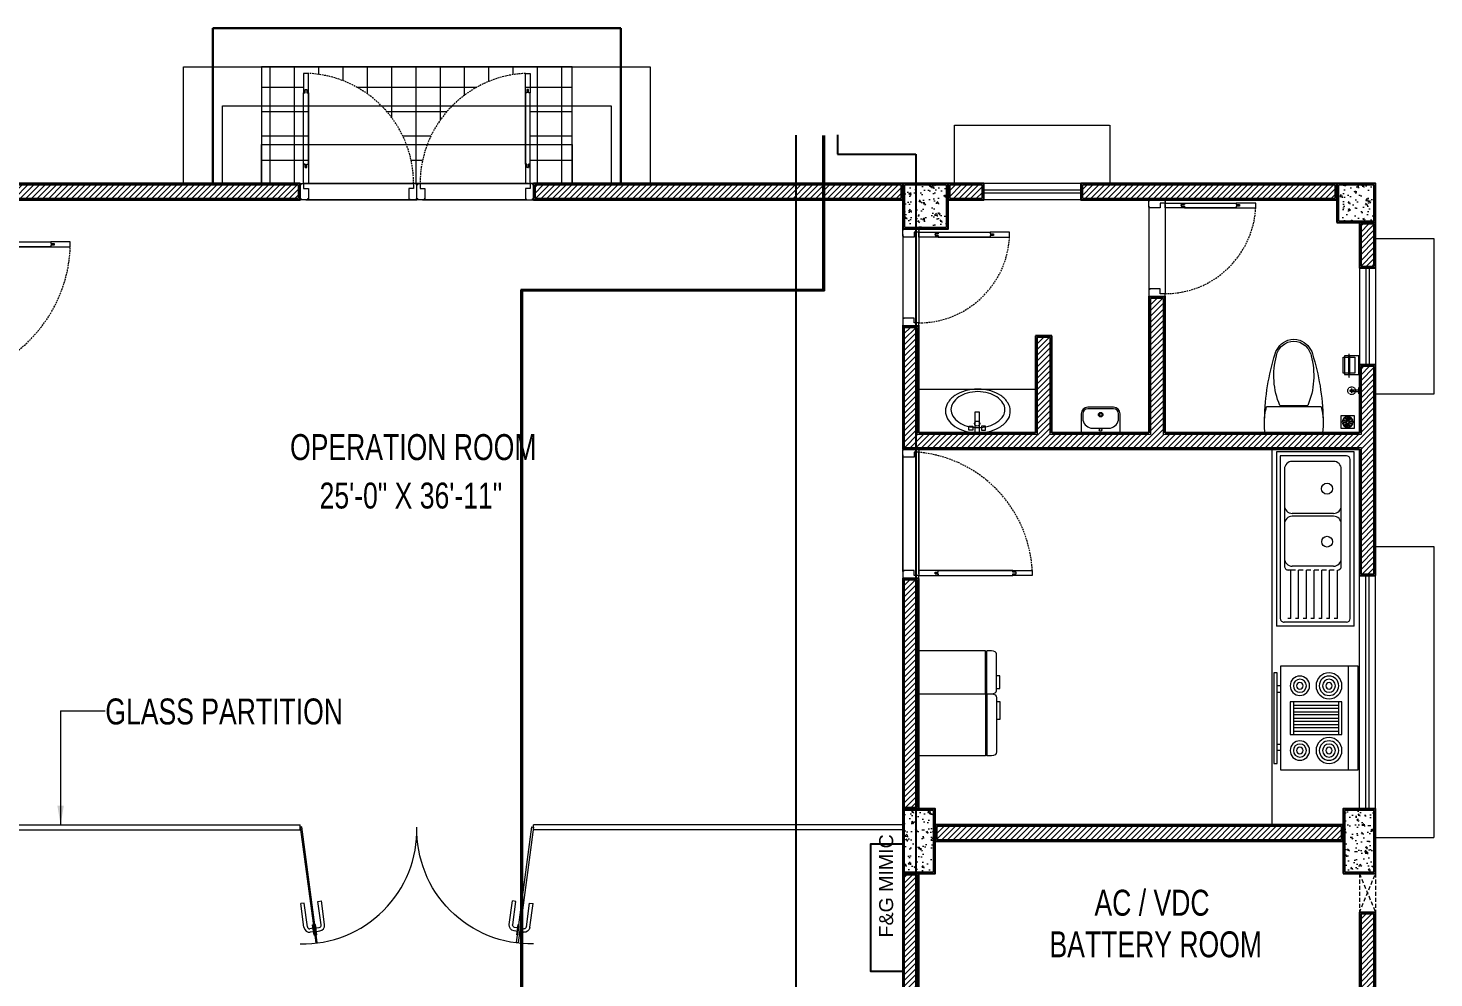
# Model space of a CAD drawing. Header units: inches. Extents: x 62 to 3150, y -3 to 634.
# Drawn here: x 1565.5 to 1999.6, y 281.8 to 575 of the extents above; entities that cross this region are included whole.
import ezdxf
from ezdxf.enums import TextEntityAlignment as Align

# ---------------------------------------------------------------- set-up
doc = ezdxf.new("R2010")
doc.units = ezdxf.units.IN
doc.header["$MEASUREMENT"] = 0
for name, pattern in [('CENTER', [2, 1.25, -0.25, 0.25, -0.25]), ('DASH', [0.35, 0.25, -0.1]), ('DASHED', [0.75, 0.5, -0.25]), ('XREF-GROUND-A1$0$HIDDEN2', [0.1875, 0.125, -0.0625])]:
    doc.linetypes.add(name, pattern=pattern)
doc.layers.get('Defpoints').update_dxf_attribs({"lineweight": 0})
for name, color, linetype in [('Cables', 7, 'Continuous'), ('COLLUM', 1, 'Continuous'), ('Plant Layout', 7, 'Continuous'), ('wall 05', 252, 'Continuous')]:
    doc.layers.add(name, color=color, linetype=linetype)
for name, color, linetype, lineweight in [('DOOR', 115, 'Continuous', 15), ('DOOR_GLASS', 144, 'Continuous', 15), ('Glass', 5, 'Continuous', 9), ('HACTH', 8, 'Continuous', 9), ('I-WC----EXST', 7, 'Continuous', 15), ('I-WC----N', 7, 'Continuous', 15), ('MARKER', 171, 'Continuous', 15), ('Plaster Line', 252, 'Continuous', 15), ('railing', 232, 'Continuous', 15), ('Stair', 86, 'Continuous', 18), ('Sunshed', 5, 'Continuous', 15), ('Text', 252, 'Continuous', 15), ('WINDOW', 140, 'Continuous', 9)]:
    doc.layers.add(name, color=color, linetype=linetype, lineweight=lineweight)
doc.styles.get("Standard").update_dxf_attribs({"font": 'arial.ttf'})
doc.styles.add('Swiss721', font='swisscl.ttf')
doc.styles.add('XREF-GROUND-A1$0$ATTR', font='romans.shx', dxfattribs={"width": 0.8, "height": 1.2})
pattern_1 = [(90, (-126399.698, -171178.286), (-7.5, 1e-15), []), (180, (-126399.698, -171178.286), (-1e-15, -7.5), [])]
pattern_2 = [(50, (-409117.6335, -241893.414), (5.37945137, -0.470641012), [0.5625, -6.1875]), (355, (-409117.6335, -241893.414), (-1.040635, 5.641441), [0.45, -4.95]), (100.4514, (-409117.185, -241893.4533), (4.338820363, 5.170796565), [0.478051425, -5.25856584]), (46.1842, (-409117.6335, -241891.914), (8.004307865, -1.24139261), [0.84375, -9.28125]), (96.6356, (-409116.9665, -241892.0176), (7.00997029, 7.30588403), [0.71707716, -7.8878475]), (351.1842, (-409117.6335, -241891.914), (7.00996459, 7.3058895), [0.675, -7.425]), (21, (-409116.8835, -241892.289), (4.47680289, -3.01964168), [0.5625, -6.1875]), (326, (-409116.8835, -241892.289), (1.82486499, 5.43862534), [0.45, -4.95]), (71.4514, (-409116.5104, -241892.541), (6.301669714, 2.418978725), [0.478051425, -5.25856584]), (37.5, (-409117.6335, -241893.4141), (0.091198915, 2.496703904), [0, -4.89, 0, -5.025, 0, -4.96875]), (7.5, (-409117.6335, -241893.414), (1.973021531, 2.958087839), [0, -2.865, 0, -4.7775, 0, -1.89375]), (327.5, (-409119.306, -241893.4141), (4.003668271, -0.169161538), [0, -1.875, 0, -5.85, 0, -7.7625]), (317.5, (-409120.056, -241893.414), (4.37389627, 0.750787367), [0, -2.4375, 0, -3.885, 0, -5.5125])]
pattern_3 = [(45, (-409117.6335, -241893.4141), (-0.8838834765, 0.8838834765), [])]

# ---------------------------------------------------------------- blocks, each defined once
blk = doc.blocks.new('XREF-GROUND-A1$0$Oven-P-01')
for p, q in [((0, 525), (800, 525)), ((275, 450), (525, 450)), ((300, 100), (300, 450)), ((325, 450), (325, 100)), ((350, 100), (350, 450)), ((375, 450), (375, 100)), ((400, 100), (400, 450)), ((425, 450), (425, 100)), ((450, 100), (450, 450)), ((475, 450), (475, 100)), ((500, 100), (500, 450)), ((150, 0), (150, -25)), ((200, -25), (200, 0)), ((525, 100), (275, 100)), ((600, -25), (600, 0)), ((650, 0), (650, -25))]:
    blk.add_line(p, q)
for points in [[(0, 0), (0, 600), (800, 600), (800, 0)], [(275, 75), (275, 475), (525, 475), (525, 75)], [(50, -50), (50, -25), (750, -25), (750, -50)]]:
    blk.add_lwpolyline(points, close=True)
for centre, radius in [((150, 375), 100), ((150, 375), 75), ((650, 375), 100), ((650, 375), 75), ((150, 375), 50), ((150, 375), 25), ((650, 375), 50), ((650, 375), 25), ((150, 150), 75), ((650, 150), 75), ((150, 150), 50), ((150, 150), 25), ((650, 150), 50), ((650, 150), 25)]:
    blk.add_circle(centre, radius)
at = {"style": 'XREF-GROUND-A1$0$ATTR', "width": 0.8, "flags": 9}
blk.add_attdef('ESTCODE', (0, 600), '', height=0.2, dxfattribs=at)
blk = doc.blocks.new('XREF-GROUND-A1$0$Sink-Basin-P-03')
for p, q in [((95, 600), (95, 0)), ((1440, 600), (95, 600)), ((1380, 570), (155, 570)), ((1440, 600), (1440, 0)), ((125, 540), (125, 30)), ((168, 441), (168, 122)), ((977, 501), (228, 501)), ((570, 441), (570, 122)), ((592, 441), (592, 122)), ((977, 441), (977, 122)), ((1380, 471), (1007, 471)), ((1007, 447), (1007, 411)), ((1380, 471), (1380, 447)), ((1410, 540), (1410, 60)), ((1380, 411), (1007, 411)), ((1007, 387), (1007, 351)), ((1380, 351), (1007, 351)), ((1007, 327), (1007, 291)), ((1380, 411), (1380, 387)), ((1380, 351), (1380, 327)), ((1380, 291), (1007, 291)), ((1007, 267), (1007, 231)), ((1380, 231), (1007, 231)), ((1380, 291), (1380, 267)), ((1380, 231), (1380, 207)), ((1007, 207), (1007, 171)), ((1380, 171), (1007, 171)), ((1007, 147), (1007, 111)), ((1380, 111), (1007, 111)), ((1007, 110), (1007, 92)), ((1380, 171), (1380, 147)), ((1380, 111), (1380, 87)), ((95, 0), (1440, 0)), ((125, 30), (1380, 30)), ((228, 62), (977, 62))]:
    blk.add_line(p, q)
for centre, radius in [((379, 391), 42.6), ((788, 391), 41.5)]:
    blk.add_circle(centre, radius)
for centre, radius, start, end in [((155, 540), 30, 90, 180), ((1380, 540), 30, 0, 90), ((228, 441), 60, 90, 180), ((510, 441), 60, 0, 90), ((652, 441), 60, 90, 180), ((917, 441), 60, 0, 90), ((977, 471), 30, 0, 90), ((228, 122), 60, 180, 270), ((510, 122), 60, 270, 0), ((652, 122), 60, 180, 270), ((917, 122), 60, 270, 0), ((977, 92), 30, 270, 0), ((1380, 60), 30, 270, 0)]:
    blk.add_arc(centre, radius, start, end)
blk = doc.blocks.new('XREF-GROUND-A1$0$Refrigrator-P-02')
for p, q in [((600, 0), (0, 0)), ((0, 0), (0, -515)), ((600, -515), (600, 0)), ((0, -515), (600, -515)), ((0, -525), (600, -525)), ((0, -525), (0, -560)), ((10, -515), (10, -525)), ((590, -515), (590, -525)), ((600, -560), (600, -525)), ((40, -600), (560, -600)), ((75, -600), (75, -625)), ((75, -625), (200, -625)), ((200, -625), (250, -625)), ((250, -625), (250, -600))]:
    blk.add_line(p, q)
for centre, start, end in [((40, -560), 180, 270), ((560, -560), 270, 0)]:
    blk.add_arc(centre, 40, start, end)
blk = doc.blocks.new('A$C6B9F22C7')
at = {"layer": 'DOOR_GLASS', "lineweight": 9}
for p, q in [((30.04, 10.46), (22.73, 9.48)), ((22.88, 8.43), (22.73, 9.48)), ((30.18, 9.4), (22.88, 8.43)), ((31.08, 7.81), (30.95, 8.82)), ((32.14, 7.95), (32.01, 8.96)), ((30.75, 5.15), (23.44, 4.18)), ((33.22, 8.09), (30, 7.66)), ((30, 7.66), (30.02, 7.47)), ((30.02, 7.47), (33.25, 7.9)), ((30.09, 6.98), (33.32, 7.41)), ((30.12, 6.78), (30.09, 6.98)), ((33.34, 7.21), (30.12, 6.78)), ((31.2, 6.93), (31.33, 5.92)), ((32.26, 7.07), (32.39, 6.06)), ((33.25, 7.9), (33.22, 8.09)), ((33.32, 7.41), (33.34, 7.21)), ((23.44, 4.18), (23.58, 3.12)), ((30.89, 4.1), (23.58, 3.12))]:
    blk.add_line(p, q, dxfattribs=at)
at = {"layer": 'DOOR_GLASS'}
blk.add_lwpolyline([(0, 2.96), (35.68, 7.72), (35.62, 8.22), (-0.07, 3.45)], close=True, dxfattribs=at)
blk.add_arc((0.83, 3.79), 35.18, 358.6415, 91.3529, dxfattribs=at)
at = {"layer": 'DOOR_GLASS', "lineweight": 9}
for centre, major_axis, start_param, end_param in [((30.27, 8.73), (-1.39, 1.06), 3.926991, 5.497787), ((30.27, 8.73), (-0.412, -0.54), 2.356194, 3.926991), ((30.66, 5.83), (-0.54, 0.412), 2.356194, 3.926991), ((30.66, 5.83), (-1.06, -1.39), 0.785398, 2.356194)]:
    blk.add_ellipse(centre, major_axis=major_axis, ratio=1, start_param=start_param, end_param=end_param, dxfattribs=at)
blk = doc.blocks.new('$plan$00000388')
for p, q in [((0, -221), (0, 221)), ((-202, -210), (-202, 210)), ((-212, 108), (-212, -108))]:
    blk.add_line(p, q)
blk.add_lwpolyline([(-202, -210), (-152, -221), (-102, -226), (-50, -226), (0, -221)])
for centre, radius, start, end in [((-71, -1597), 1823, 91.2224, 107.2477), ((-76, -236), 463, 97.7399, 105.822), ((-76, -236), 463, 80.5377, 97.7399), ((-562, -12), 164, 107.2477, 159.5476), ((-556, -23), 163, 104.7786, 136.8543), ((-443, -448), 602, 67.3737, 104.7786), ((-595, 0), 129, 159.5476, 200.4524), ((-580, 0), 129, 136.8543, 223.1457), ((-562, 12), 164, 200.4524, 252.7523), ((-556, 23), 163, 223.1457, 255.2214), ((-443, 448), 602, 255.2214, 292.6263), ((-71, 1597), 1823, 252.7523, 268.7776)]:
    blk.add_arc(centre, radius, start, end)
blk = doc.blocks.new('h')
at = {"layer": 'I-WC----N', "color": 252, "linetype": 'CENTER', "ltscale": 0.2}
for p, q in [((544281, -25820), (544314, -25820)), ((544297, -25837), (544297, -25801))]:
    blk.add_line(p, q, dxfattribs=at)
at = {"layer": 'I-WC----N'}
blk.add_lwpolyline([(544273, -25760), (544321, -25760), (544321, -25765), (544273, -25765)], close=True, dxfattribs=at)
blk.add_lwpolyline([(544289, -25814), (544289, -25765), (544305, -25765), (544305, -25814)], dxfattribs=at)
at = {"layer": 'I-WC----N', "linetype": 'DASH', "ltscale": 5}
blk.add_circle((544297, -25820), 30, dxfattribs=at)
at = {"layer": 'I-WC----N'}
for radius in [10, 5]:
    blk.add_circle((544297, -25820), radius, dxfattribs=at)
blk = doc.blocks.new('typical king$0$5767 PAPER HOLDER')
at = {"color": 0, "linetype": 'CENTER', "lineweight": -2, "ltscale": 0.5}
blk.add_line((80, 98), (80, -92), dxfattribs=at)
at = {"color": 0, "linetype": 'DASHED', "lineweight": -2, "ltscale": 10, "flags": 128}
for points in [[(5, 52), (0, 52), (0, -52), (5, -52)], [(97, 72), (5, 72), (5, -72), (100, -72)]]:
    blk.add_lwpolyline(points, dxfattribs=at)
at = {"color": 0, "linetype": 'DASHED', "lineweight": -2, "ltscale": 10}
blk.add_lwpolyline([(100, -62), (35, -62), (35, 62), (97, 62)], dxfattribs=at)
blk.add_lwpolyline([(75, -72), (85, -72), (85, 72), (75, 72)], close=True, dxfattribs=at)
at = {"color": 0, "linetype": 'ByBlock', "lineweight": -2, "flags": 128}
blk.add_lwpolyline([(100, -72), (115, -72), (115, 72), (100, 72)], dxfattribs=at)
at = {"color": 0, "linetype": 'ByBlock', "lineweight": -2}
blk.add_lwpolyline([(100, 62), (125, 62), (125, -62), (100, -62)], dxfattribs=at)
blk = doc.blocks.new('floor drain 01')
at = {"color": 0}
blk.add_lwpolyline([(-10, -10), (90, -10), (90, 90), (-10, 90)], close=True, dxfattribs=at)
for points in [[(2, 47, 0.191053), (7, 42, 0.194336), (16, 42, -0.272606), (25, 41, 1.040732), (27, 44, 0.091346), (26, 45, 0.160783), (17, 46, -0.323658), (9, 51, 0.91079)], [(6, 23, 0.191053), (12, 23, 0.194336), (19, 28, -0.272606), (27, 32, 1.040732), (27, 36, 0.091346), (26, 36, 0.160783), (18, 32, -0.323658), (9, 31, 0.91079)], [(14, 68, 0.191053), (15, 61, 0.194336), (22, 56, -0.272606), (29, 50, 1.040732), (32, 51, 0.091346), (32, 53, 0.160783), (25, 59, -0.323658), (22, 67, 0.91079)], [(22, 6, 0.191053), (28, 10, 0.194336), (31, 18, -0.272606), (34, 26, 1.040732), (32, 29, 0.091346), (31, 28, 0.160783), (27, 20, -0.323658), (20, 14, 0.91079)], [(35, 78, 0.191053), (32, 72, 0.194336), (35, 63, -0.272606), (37, 55, 1.040732), (40, 53, 0.091346), (41, 55, 0.160783), (39, 64, -0.323658), (41, 72, 0.91079)], [(45, 2, 0.191053), (48, 8, 0.194336), (45, 17, -0.272606), (43, 25, 1.040732), (40, 27, 0.091346), (39, 25, 0.160783), (41, 16, -0.323658), (39, 8, 0.91079)], [(58, 74, 0.191053), (52, 70, 0.194336), (49, 62, -0.272606), (46, 54, 1.040732), (48, 51, 0.091346), (49, 52, 0.160783), (53, 60, -0.323658), (60, 66, 0.91079)], [(66, 12, 0.191053), (65, 19, 0.194336), (58, 24, -0.272606), (51, 30, 1.040732), (48, 29, 0.091346), (48, 27, 0.160783), (55, 21, -0.323658), (58, 13, 0.91079)], [(74, 57, 0.191053), (68, 57, 0.194336), (61, 52, -0.272606), (53, 48, 1.040732), (53, 44, 0.091346), (54, 44, 0.160783), (62, 48, -0.323658), (71, 49, 0.91079)], [(78, 33, 0.191053), (73, 38, 0.194336), (64, 38, -0.272606), (55, 39, 1.040732), (53, 36, 0.091346), (54, 35, 0.160783), (63, 34, -0.323658), (71, 29, 0.91079)]]:
    blk.add_lwpolyline(points, format="xyb", close=True, dxfattribs=at)
for centre, radius in [((40, 40), 41.7), ((32, 45), 1.83), ((33, 34), 1.83), ((42, 49), 1.83), ((43, 31), 1.83), ((50, 41), 1.83)]:
    blk.add_circle(centre, radius, dxfattribs=at)
blk = doc.blocks.new('HANDWASH-02-PLAN')
at = {"layer": 'I-WC----N', "color": 2}
for points in [[(5, 0, 0.068513), (104, 14, 0.080648), (182, 50, 0.107051), (242, 112, 0.160603), (255, 169, 0.138041), (238, 230, 0.107051), (182, 289, 0.080648), (104, 325, 0.068513), (5, 339, 0.068513), (-94, 325, 0.080648), (-172, 289, 0.107051), (-228, 230, 0.138041), (-245, 169, 0.138041), (-228, 108, 0.107051), (-172, 50, 0.080648), (-94, 14, 0.068513)], [(5, 42, 0.067522), (88, 53, 0.079863), (152, 82, 0.107115), (202, 134, 0.162551), (213, 180, 0.139778), (199, 230, 0.107115), (152, 278, 0.079863), (88, 307, 0.067522), (5, 319, 0.067522), (-78, 307, 0.079863), (-142, 278, 0.107115), (-188, 230, 0.139778), (-203, 180, 0.139778), (-188, 130, 0.107115), (-142, 82, 0.079863), (-78, 53, 0.067522)]]:
    blk.add_lwpolyline(points, format="xyb", close=True, dxfattribs=at)
blk.add_circle((0, 72), 20, dxfattribs=at)
blk = doc.blocks.new('A$C01EB0BB3')
at = {"layer": 'I-WC----N', "color": 250, "ltscale": 0.5}
for points in [[(9.08, 6.42), (9.08, 0), (10.51, 0), (10.51, 6.42)], [(8.43, 2.06), (8.43, 0.85), (7.23, 0.85), (7.23, 2.06)], [(11.15, 2.06), (11.15, 0.85), (12.36, 0.85), (12.36, 2.06)]]:
    blk.add_lwpolyline(points, close=True, dxfattribs=at)
at = {"layer": 'I-WC----N', "color": 2, "xscale": 0.03999999999359716, "yscale": 0.03999999999359716, "zscale": 0.03999999999359716}
blk.add_blockref('HANDWASH-02-PLAN', (9.79, 0), dxfattribs=at)
blk = doc.blocks.new('A$C5AAA0143')
at = {"layer": 'Defpoints'}
for points in [[(-39.75, 5), (-40, 5), (-40, 4.75), (-39.75, 4.75)], [(0, 5), (-0.25, 5), (-0.25, 4.75), (0, 4.75)], [(-39.75, 0.25), (-40, 0.25), (-40, 0), (-39.75, 0)], [(0, 0.25), (-0.25, 0.25), (-0.25, 0), (0, 0)]]:
    blk.add_lwpolyline(points, close=True, dxfattribs=at)
at = {"layer": 'DOOR'}
for points in [[(-1.75, 10), (-2, 10), (-2, 11), (-2.5, 11), (-2.5, 5), (-1, 5), (-1, 11), (-1.5, 11), (-1.5, 10), (-1.75, 10), (-1.5, 10), (-1.5, 11), (-1, 11), (-1, 33.99), (-1.5, 33.99), (-1.5, 34.99), (-2, 34.99), (-2, 33.99), (-2.5, 33.99), (-2.5, 11), (-2.5, 39.99), (-1, 39.99), (-1, 33.99)], [(-39, 5), (-39, 3.5), (-37.5, 3.5), (-37.5, 0.25), (-37.75, 0.25), (-37.75, 0), (-39.75, 0), (-39.75, 0.25), (-40, 0.25), (-40, 4.75), (-39.75, 4.75), (-39.75, 5), (-39, 5)], [(-1, 5), (-1, 3.5), (-2.5, 3.5), (-2.5, 0.25), (-2.25, 0.25), (-2.25, 0), (-0.25, 0), (-0.25, 0.25), (0, 0.25), (0, 4.75), (-0.25, 4.75), (-0.25, 5), (-1, 5)]]:
    blk.add_lwpolyline(points, dxfattribs=at)
at = {"layer": 'DOOR', "linetype": 'DASHED', "lineweight": 0}
blk.add_arc((-0.49, 1.36), 38.68, 92.9729, 174.603, dxfattribs=at)
at = {"layer": 'HACTH', "lineweight": 0, "ltscale": 10}
for p, q in [((-1.5, 5), (-39, 5)), ((-2.25, 0), (-37.75, 0))]:
    blk.add_line(p, q, dxfattribs=at)
blk = doc.blocks.new('A$C4A7E7E9F')
at = {"layer": 'Defpoints'}
for points in [[(0, 5), (0.25, 5), (0.25, 4.75), (0, 4.75)], [(44.75, 5), (45, 5), (45, 4.75), (44.75, 4.75)], [(0, 0.25), (0.25, 0.25), (0.25, 0), (0, 0)], [(44.75, 0.25), (45, 0.25), (45, 0), (44.75, 0)]]:
    blk.add_lwpolyline(points, close=True, dxfattribs=at)
at = {"layer": 'DOOR'}
for points in [[(1.75, 10), (2, 10), (2, 11), (2.5, 11), (2.5, 5), (1, 5), (1, 11), (1.5, 11), (1.5, 10), (1.75, 10), (1.5, 10), (1.5, 11), (1, 11), (1, 42), (1.5, 42), (1.5, 43), (2, 43), (2, 42), (2.5, 42), (2.5, 11), (2.5, 48), (1, 48), (1, 42)], [(1, 5), (1, 3.5), (2.5, 3.5), (2.5, 0.25), (2.25, 0.25), (2.25, 0), (0.25, 0), (0.25, 0.25), (0, 0.25), (0, 4.75), (0.25, 4.75), (0.25, 5), (1, 5)], [(44, 5), (44, 3.5), (42.5, 3.5), (42.5, 0.25), (42.75, 0.25), (42.75, 0), (44.75, 0), (44.75, 0.25), (45, 0.25), (45, 4.75), (44.75, 4.75), (44.75, 5), (44, 5)]]:
    blk.add_lwpolyline(points, dxfattribs=at)
at = {"layer": 'DOOR', "linetype": 'DASHED', "lineweight": 0}
blk.add_arc((0.95, 4.98), 43.05, 0.0251, 87.941, dxfattribs=at)
at = {"layer": 'HACTH', "lineweight": 0, "ltscale": 10}
for p, q in [((1.5, 5), (44, 5)), ((2.25, 0), (42.75, 0))]:
    blk.add_line(p, q, dxfattribs=at)
blk = doc.blocks.new('A$C4F64215B')
at = {"layer": 'Defpoints'}
for points in [[(0, 5), (0.25, 5), (0.25, 4.75), (0, 4.75)], [(29.75, 5), (30, 5), (30, 4.75), (29.75, 4.75)], [(0, 0.25), (0.25, 0.25), (0.25, 0), (0, 0)], [(29.75, 0.25), (30, 0.25), (30, 0), (29.75, 0)]]:
    blk.add_lwpolyline(points, close=True, dxfattribs=at)
at = {"layer": 'DOOR'}
for points in [[(1.75, 10), (2, 10), (2, 11), (2.5, 11), (2.5, 5), (1, 5), (1, 11), (1.5, 11), (1.5, 10), (1.75, 10), (1.5, 10), (1.5, 11), (1, 11), (1, 27), (1.5, 27), (1.5, 28), (2, 28), (2, 27), (2.5, 27), (2.5, 11), (2.5, 33), (1, 33), (1, 27)], [(1, 5), (1, 3.5), (2.5, 3.5), (2.5, 0.25), (2.25, 0.25), (2.25, 0), (0.25, 0), (0.25, 0.25), (0, 0.25), (0, 4.75), (0.25, 4.75), (0.25, 5), (1, 5)], [(29, 5), (29, 3.5), (27.5, 3.5), (27.5, 0.25), (27.75, 0.25), (27.75, 0), (29.75, 0), (29.75, 0.25), (30, 0.25), (30, 4.75), (29.75, 4.75), (29.75, 5), (29, 5)]]:
    blk.add_lwpolyline(points, dxfattribs=at)
at = {"layer": 'DOOR', "linetype": 'DASHED', "lineweight": 0}
blk.add_arc((0.93, 4.97), 28.07, 0.0597, 86.7872, dxfattribs=at)
at = {"layer": 'HACTH', "lineweight": 0, "ltscale": 10}
for p, q in [((1.5, 5), (29, 5)), ((2.25, 0), (27.75, 0))]:
    blk.add_line(p, q, dxfattribs=at)
blk = doc.blocks.new('A$C20C675F6')
at = {"layer": 'Defpoints'}
for points in [[(0.25, 72), (0.25, 71.75), (0, 71.75), (0, 72)], [(5, 72), (5, 71.75), (4.75, 71.75), (4.75, 72)], [(0.25, 36), (0.25, 36.25), (0, 36.25), (0, 36)], [(0.25, 36), (0.25, 35.75), (0, 35.75), (0, 36)], [(5, 36), (5, 36.25), (4.75, 36.25), (4.75, 36)], [(5, 36), (5, 35.75), (4.75, 35.75), (4.75, 36)], [(0.25, 0), (0.25, 0.25), (0, 0.25), (0, 0)], [(5, 0), (5, 0.25), (4.75, 0.25), (4.75, 0)]]:
    blk.add_lwpolyline(points, close=True, dxfattribs=at)
at = {"layer": 'DOOR'}
for points in [[(5, 71), (3.5, 71), (3.5, 69.5), (0.25, 69.5), (0.25, 69.75), (0, 69.75), (0, 71.75), (0.25, 71.75), (0.25, 72), (4.75, 72), (4.75, 71.75), (5, 71.75), (5, 71)], [(10, 70.25), (10, 70), (11, 70), (11, 69.5), (5, 69.5), (5, 71), (11, 71), (11, 70.5), (10, 70.5), (10, 70.25), (10, 70.5), (11, 70.5), (11, 71), (33, 71), (33, 70.5), (34, 70.5), (34, 70), (33, 70), (33, 69.5), (11, 69.5), (39, 69.5), (39, 71), (33, 71)], [(5, 37), (3.5, 37), (3.5, 38.5), (0.25, 38.5), (0.25, 38.25), (0, 38.25), (0, 36.25), (0.25, 36.25), (0.25, 36), (4.75, 36), (4.75, 36.25), (5, 36.25), (5, 37)], [(5, 35), (3.5, 35), (3.5, 33.5), (0.25, 33.5), (0.25, 33.75), (0, 33.75), (0, 35.75), (0.25, 35.75), (0.25, 36), (4.75, 36), (4.75, 35.75), (5, 35.75), (5, 35)], [(5, 1), (3.5, 1), (3.5, 2.5), (0.25, 2.5), (0.25, 2.25), (0, 2.25), (0, 0.25), (0.25, 0.25), (0.25, 0), (4.75, 0), (4.75, 0.25), (5, 0.25), (5, 1)], [(10, 1.75), (10, 2), (11, 2), (11, 2.5), (5, 2.5), (5, 1), (11, 1), (11, 1.5), (10, 1.5), (10, 1.75), (10, 1.5), (11, 1.5), (11, 1), (33, 1), (33, 1.5), (34, 1.5), (34, 2), (33, 2), (33, 2.5), (11, 2.5), (39, 2.5), (39, 1), (33, 1)]]:
    blk.add_lwpolyline(points, dxfattribs=at)
at = {"layer": 'DOOR', "linetype": 'DASHED', "lineweight": 0}
for centre, start, end in [((4.98, 71.06), 270.0403, 357.3754), ((4.98, 0.94), 2.6246, 89.9597)]:
    blk.add_arc(centre, 34.06, start, end, dxfattribs=at)
at = {"layer": 'HACTH', "lineweight": 0, "ltscale": 10}
for p, q in [((0, 2.25), (0, 69.75)), ((5, 1.5), (5, 69.5))]:
    blk.add_line(p, q, dxfattribs=at)

msp = doc.modelspace()

# ---------------------------------------------------------------- hatches: boundary and pattern name
at = {"layer": 'HACTH', "ltscale": 10}
h = msp.add_hatch(dxfattribs=at)
h.set_pattern_fill('ANSI37', color=256, scale=60, angle=45, style=0)
h.set_pattern_definition(pattern_1)
h.paths.add_polyline_path([(1684.55, 526.97), (1685.55, 526.97), (1685.55, 526.72), (1685.8, 526.72), (1685.8, 526.97), (1686.55, 526.97, -0.400655), (1719.05, 560.97), (1720.55, 560.97), (1720.55, 554.97), (1720.55, 532.97), (1720.55, 526.97), (1721.3, 526.97), (1733.55, 526.97), (1733.55, 562.96), (1637.55, 562.96), (1637.55, 526.97), (1649.55, 526.97), (1650.55, 526.97), (1650.55, 532.97), (1650.55, 554.97), (1650.55, 560.97), (1652.05, 560.97, -0.400655)])
h.paths.add_polyline_path([(1638.33, 542.71), (1648.77, 542.71), (1648.77, 536.61), (1638.33, 536.61)], flags=24)
h.paths.add_polyline_path([(1680.28, 542.71), (1690.82, 542.71), (1690.82, 536.61), (1680.28, 536.61)], flags=25)
h.paths.add_polyline_path([(1722.33, 542.71), (1732.77, 542.71), (1732.77, 536.61), (1722.33, 536.61)], flags=24)
h = msp.add_hatch(dxfattribs=at)
h.set_pattern_fill('ANSI37', color=256, scale=60, angle=45, style=0)
h.set_pattern_definition(pattern_1)
h.paths.add_polyline_path([(1652.05, 554.97), (1651.55, 554.97), (1651.55, 555.97), (1651.05, 555.97), (1651.05, 554.97), (1650.55, 554.97), (1650.55, 532.97), (1651.05, 532.97), (1651.05, 531.97), (1651.55, 531.97), (1651.55, 532.97), (1652.05, 532.97)])
h.paths.add_polyline_path([(1719.05, 554.97), (1719.55, 554.97), (1719.55, 555.97), (1720.05, 555.97), (1720.05, 554.97), (1720.55, 554.97), (1720.55, 560.97), (1719.05, 560.97)])
h.paths.add_polyline_path([(1680.28, 542.71), (1690.82, 542.71), (1690.82, 536.61), (1680.28, 536.61)], flags=9)
h.paths.add_polyline_path([(1698.83, 539.69), (1698.83, 550.23), (1704.94, 550.23), (1704.94, 539.69)], flags=9)
at = {"layer": 'HACTH'}
h = msp.add_hatch(dxfattribs=at)
h.set_pattern_fill('ANSI31', color=256, scale=10, style=0)
h.set_pattern_definition(pattern_3)
h.paths.add_polyline_path([(1649.05, 522.47), (1649.05, 526.47), (1536.05, 526.47), (1536.05, 522.47)])
h = msp.add_hatch(dxfattribs=at)
h.set_pattern_fill('ANSI31', color=256, scale=10, style=0)
h.set_pattern_definition(pattern_3)
h.paths.add_polyline_path([(1860.05, 522.47), (1860.05, 526.47), (1850.07, 526.47), (1850.07, 522.47)])
h.paths.add_polyline_path([(1722.05, 526.47), (1722.05, 522.47), (1835.07, 522.47), (1835.07, 526.47)])
h = msp.add_hatch(dxfattribs=at)
h.set_pattern_fill('AR-CONC', color=256, scale=0.75, style=0)
h.set_pattern_definition(pattern_2)
h.paths.add_polyline_path([(1849.07, 513.47), (1849.07, 526.47), (1836.07, 526.47), (1836.07, 513.47)])
h = msp.add_hatch(dxfattribs=at)
h.set_pattern_fill('ANSI31', color=256, scale=10, style=0)
h.set_pattern_definition(pattern_3)
h.paths.add_polyline_path([(1977.05, 501.47), (1981.05, 501.47), (1981.05, 514.47), (1977.05, 514.47)])
h.paths.add_polyline_path([(1891.05, 526.47), (1891.05, 522.47), (1969.05, 522.47), (1969.05, 526.47)])
h = msp.add_hatch(dxfattribs=at)
h.set_pattern_fill('AR-CONC', color=256, scale=0.75, style=0)
h.set_pattern_definition(pattern_2)
h.paths.add_polyline_path([(1970.05, 515.47), (1981.05, 515.47), (1981.05, 526.47), (1970.05, 526.47)])
h = msp.add_hatch(dxfattribs=at)
h.set_pattern_fill('ANSI31', color=256, scale=10, style=0)
h.set_pattern_definition(pattern_3)
h.paths.add_polyline_path([(1846.05, 328.47), (1846.05, 324.47), (1971.05, 324.47), (1971.05, 328.47)])
h.paths.add_polyline_path([(1836.05, 334.47), (1840.05, 334.47), (1840.05, 404.51), (1836.05, 404.51)])
h.paths.add_polyline_path([(1977.05, 406.47), (1981.05, 406.47), (1981.05, 470.47), (1977.05, 470.47), (1977.05, 449.47), (1916.05, 449.47), (1916.05, 491.47), (1912.05, 491.47), (1912.05, 449.47), (1881.05, 449.47), (1881.05, 479.47), (1877.05, 479.47), (1877.05, 449.47), (1840.05, 449.47), (1840.05, 482.47), (1836.05, 482.47), (1836.05, 445.47), (1977.05, 445.47)])
h = msp.add_hatch(dxfattribs=at)
h.set_pattern_fill('AR-CONC', color=256, scale=0.75, style=0)
h.set_pattern_definition(pattern_2)
h.paths.add_polyline_path([(1836.05, 314.47), (1845.05, 314.47), (1845.05, 333.47), (1836.05, 333.47)])
h = msp.add_hatch(dxfattribs=at)
h.set_pattern_fill('AR-CONC', color=256, scale=0.75, style=0)
h.set_pattern_definition(pattern_2)
h.paths.add_polyline_path([(1972.05, 314.47), (1981.05, 314.47), (1981.05, 333.47), (1972.05, 333.47)])
h = msp.add_hatch(dxfattribs=at)
h.set_pattern_fill('ANSI31', color=256, scale=10, style=0)
h.set_pattern_definition(pattern_3)
h.paths.add_polyline_path([(1662.05, 78.47), (1662.05, 74.47), (1709.05, 74.47), (1709.05, 78.47)])
h.paths.add_polyline_path([(1835.05, 74.47), (1835.05, 78.47), (1794.05, 78.47), (1794.05, 74.47)])
h.paths.add_polyline_path([(1850.05, 78.47), (1850.05, 74.47), (1872.09, 74.47), (1872.09, 78.47)])
h.paths.add_polyline_path([(1969.05, 74.47), (1969.05, 78.47), (1945.09, 78.47), (1945.09, 74.47)])
h.paths.add_polyline_path([(1977.05, 86.47), (1981.05, 86.47), (1981.05, 114.47), (1977.05, 114.47)])
h.paths.add_polyline_path([(1981.05, 198.47), (1977.05, 198.47), (1977.05, 187.47), (1981.05, 187.47)])
h.paths.add_polyline_path([(1977.05, 211.47), (1981.05, 211.47), (1981.05, 301.47), (1977.05, 301.47)])
h.paths.add_polyline_path([(1836.05, 163.47), (1840.05, 163.47), (1840.05, 264.47), (1904.05, 264.47), (1904.05, 268.47), (1840.05, 268.47), (1840.05, 313.47), (1836.05, 313.47)])

# ---------------------------------------------------------------- linework, layer by layer
at = {"color": 5, "linetype": 'XREF-GROUND-A1$0$HIDDEN2', "lineweight": 13, "ltscale": 10}
for p, q in [((1976.55, 313.97), (1981.55, 301.97)), ((1976.55, 301.97), (1981.55, 313.97)), ((1976.55, 313.97), (1976.55, 301.97)), ((1981.55, 313.97), (1981.55, 301.97)), ((1981.55, 301.97), (1976.55, 301.97))]:
    msp.add_line(p, q, dxfattribs=at)
msp.add_lwpolyline([(1835.55, 283.74), (1825.71, 283.74), (1825.71, 323.11), (1835.55, 323.11)], close=True)
at = {"layer": 'Cables', "color": 4}
for p, q in [((1802.53, 541.96), (1802.53, 184.31)), ((1811.02, 494.21), (1811.02, 541.82)), ((1811.45, 493.81), (1811.45, 541.82)), ((1815.47, 542.01), (1815.47, 536.09)), ((1815.47, 536.09), (1839.56, 536.09)), ((1839.56, 536.09), (1839.56, 132.17)), ((1811.02, 494.21), (1717.6, 494.21)), ((1717.6, 494.21), (1717.6, 159.96)), ((1811.45, 493.81), (1718.03, 493.81)), ((1718.03, 493.81), (1718.03, 159.55))]:
    msp.add_line(p, q, dxfattribs=at)
at = {"layer": 'COLLUM', "color": 2}
msp.add_line((1976.55, 301.97), (1981.55, 301.97), dxfattribs=at)
at = {"layer": 'COLLUM'}
for points in [[(1835.57, 512.97), (1849.57, 512.97), (1849.57, 526.97), (1835.57, 526.97)], [(1969.55, 514.97), (1981.55, 514.97), (1981.55, 526.97), (1969.55, 526.97)], [(1835.55, 313.97), (1845.55, 313.97), (1845.55, 333.97), (1835.55, 333.97)], [(1971.55, 313.97), (1981.55, 313.97), (1981.55, 333.97), (1971.55, 333.97)]]:
    msp.add_lwpolyline(points, close=True, dxfattribs=at)
at = {"layer": 'DOOR_GLASS'}
for p, q in [((1535.55, 328.97), (1649.55, 328.97)), ((1535.55, 327.47), (1649.55, 327.47)), ((1649.55, 327.47), (1649.55, 328.97)), ((1835.57, 328.97), (1721.57, 328.97)), ((1721.57, 327.47), (1721.57, 328.97)), ((1835.57, 327.47), (1721.57, 327.47))]:
    msp.add_line(p, q, dxfattribs=at)
at = {"layer": 'Glass', "ltscale": 10}
for points in [[(1890.55, 524.97), (1860.55, 524.97)], [(1890.55, 523.97), (1860.55, 523.97)], [(1978.55, 500.97), (1978.55, 470.97)], [(1979.55, 500.97), (1979.55, 470.97)], [(1978.55, 333.97), (1978.55, 405.97)], [(1979.55, 333.97), (1979.55, 405.97)]]:
    msp.add_lwpolyline(points, dxfattribs=at)
at = {"layer": 'I-WC----EXST'}
for p, q in [((1890.66, 455.92), (1890.66, 449.92)), ((1891.16, 455.92), (1891.16, 453.92)), ((1900.66, 457.92), (1892.66, 457.92)), ((1900.66, 457.42), (1892.66, 457.42)), ((1902.16, 453.92), (1902.16, 455.92)), ((1902.66, 449.92), (1902.66, 455.92)), ((1894.16, 451.42), (1899.16, 451.42)), ((1890.66, 449.92), (1902.66, 449.92))]:
    msp.add_line(p, q, dxfattribs=at)
msp.add_lwpolyline([(1840.55, 463.54), (1876.55, 463.54), (1876.55, 449.99), (1840.55, 449.99)], close=True, dxfattribs=at)
msp.add_lwpolyline([(1949.64, 328.9), (1949.64, 445.12)], dxfattribs=at)
for centre, radius in [((1896.69, 455.64), 0.691), ((1896.71, 455.61), 0.657), ((1896.71, 455.61), 0.414), ((1896.66, 450.92), 0.414)]:
    msp.add_circle(centre, radius, dxfattribs=at)
for centre, radius, start, end in [((1892.66, 455.92), 2, 90, 180), ((1892.66, 455.92), 1.5, 90, 180), ((1900.66, 455.92), 2, 0, 90), ((1900.66, 455.92), 1.5, 0, 90), ((1894.38, 454.73), 3.32, 194.128, 266.2608), ((1899.01, 454.65), 3.24, 272.7134, 346.8978)]:
    msp.add_arc(centre, radius, start, end, dxfattribs=at)
at = {"layer": 'MARKER'}
for q in [(1589.36, 364.18), (1575.56, 328.97)]:
    msp.add_line((1575.56, 364.18), q, dxfattribs=at)
msp.add_solid([(1576.56, 334.97), (1574.56, 334.97), (1575.56, 328.97)], dxfattribs=at)
at = {"layer": 'Plant Layout', "lineweight": 13}
for p, q in [((1650.55, 526.97), (1684.55, 526.97)), ((1686.55, 526.97), (1720.55, 526.97)), ((1651.3, 521.97), (1683.8, 521.97)), ((1687.3, 521.97), (1719.8, 521.97)), ((1835.55, 511.22), (1835.55, 484.72)), ((1840.55, 511.97), (1840.55, 483.97)), ((1835.55, 443.26), (1835.55, 406.76)), ((1840.55, 444.01), (1840.55, 406.01))]:
    msp.add_line(p, q, dxfattribs=at)
at = {"layer": 'Plaster Line'}
for p, q in [((1916.05, 491.47), (1912.05, 491.47)), ((1912.05, 491.47), (1912.05, 449.47)), ((1916.05, 449.47), (1916.05, 491.47)), ((1840.05, 482.47), (1836.05, 482.47)), ((1836.05, 482.47), (1836.05, 445.47)), ((1840.05, 449.47), (1840.05, 482.47)), ((1881.05, 479.47), (1877.05, 479.47)), ((1877.05, 479.47), (1877.05, 449.47)), ((1881.05, 449.47), (1881.05, 479.47)), ((1981.05, 470.47), (1977.05, 470.47)), ((1977.05, 470.47), (1977.05, 449.47)), ((1981.05, 406.47), (1981.05, 470.47)), ((1877.05, 449.47), (1840.05, 449.47)), ((1912.05, 449.47), (1881.05, 449.47)), ((1977.05, 449.47), (1916.05, 449.47)), ((1836.05, 445.47), (1977.05, 445.47)), ((1977.05, 445.47), (1977.05, 406.47)), ((1977.05, 406.47), (1981.05, 406.47))]:
    msp.add_line(p, q, dxfattribs=at)
for points in [[(1649.05, 526.47), (1536.05, 526.47), (1536.05, 522.47), (1649.05, 522.47)], [(1835.07, 526.47), (1722.05, 526.47), (1722.05, 522.47), (1835.07, 522.47)], [(1836.07, 513.47), (1849.07, 513.47), (1849.07, 526.47), (1836.07, 526.47)], [(1860.05, 526.47), (1850.07, 526.47), (1850.07, 522.47), (1860.05, 522.47)], [(1969.05, 526.47), (1891.05, 526.47), (1891.05, 522.47), (1969.05, 522.47)], [(1970.05, 515.47), (1981.05, 515.47), (1981.05, 526.47), (1970.05, 526.47)], [(1981.05, 514.47), (1977.05, 514.47), (1977.05, 501.47), (1981.05, 501.47)], [(1840.05, 404.51), (1836.05, 404.51), (1836.05, 334.47), (1840.05, 334.47)], [(1836.05, 314.47), (1845.05, 314.47), (1845.05, 333.47), (1836.05, 333.47)], [(1972.05, 314.47), (1981.05, 314.47), (1981.05, 333.47), (1972.05, 333.47)], [(1971.05, 328.47), (1846.05, 328.47), (1846.05, 324.47), (1971.05, 324.47)], [(1904.05, 268.47), (1840.05, 268.47), (1840.05, 313.47), (1836.05, 313.47), (1836.05, 163.47), (1840.05, 163.47), (1840.05, 264.47), (1904.05, 264.47)], [(1981.05, 301.47), (1977.05, 301.47), (1977.05, 211.47), (1981.05, 211.47)]]:
    msp.add_lwpolyline(points, close=True, dxfattribs=at)
at = {"layer": 'railing', "ltscale": 20}
for p, q in [((1733.55, 562.96), (1637.55, 562.96)), ((1637.55, 562.96), (1637.55, 526.97)), ((1733.55, 526.97), (1733.55, 562.96))]:
    msp.add_line(p, q, dxfattribs=at)
at = {"layer": 'Stair', "color": 4, "linetype": 'Continuous', "lineweight": 30, "ltscale": 10}
for p, q in [((1748.55, 574.96), (1622.55, 574.96)), ((1622.55, 574.96), (1622.55, 526.97)), ((1748.55, 526.97), (1748.55, 574.96))]:
    msp.add_line(p, q, dxfattribs=at)
at = {"layer": 'Stair', "linetype": 'Continuous', "ltscale": 10}
for points in [[(1613.55, 526.98), (1613.55, 562.98), (1757.55, 562.98), (1757.55, 526.97)], [(1625.55, 526.98), (1625.55, 550.98), (1745.55, 550.98), (1745.55, 526.97)], [(1637.55, 526.98), (1637.55, 526.98), (1637.55, 538.98), (1733.55, 538.98), (1733.55, 538.98), (1733.55, 526.97)]]:
    msp.add_lwpolyline(points, dxfattribs=at)
at = {"layer": 'Sunshed', "linetype": 'DASH'}
for points in [[(1860.55, 526.97), (1851.55, 526.97), (1851.55, 544.97), (1899.55, 544.97), (1899.55, 544.97), (1899.55, 526.97), (1890.55, 526.97)], [(1981.55, 500.97), (1981.55, 509.97), (1999.55, 509.97), (1999.55, 461.97), (1999.55, 461.97), (1981.55, 461.97), (1981.55, 470.97)], [(1981.55, 405.97), (1981.55, 414.97), (1999.55, 414.97), (1999.55, 324.97), (1999.55, 324.97), (1981.55, 324.97), (1981.55, 333.97)]]:
    msp.add_lwpolyline(points, dxfattribs=at)
at = {"layer": 'wall 05'}
for p, q in [((1916.55, 491.97), (1911.55, 491.97)), ((1911.55, 491.97), (1911.55, 449.97)), ((1916.55, 449.97), (1916.55, 491.97)), ((1840.55, 482.97), (1835.55, 482.97)), ((1835.55, 482.97), (1835.55, 444.97)), ((1840.55, 449.97), (1840.55, 482.97)), ((1881.55, 479.97), (1876.55, 479.97)), ((1876.55, 479.97), (1876.55, 449.97)), ((1881.55, 449.97), (1881.55, 479.97)), ((1981.55, 470.97), (1976.55, 470.97)), ((1976.55, 470.97), (1976.55, 449.97)), ((1981.55, 405.97), (1981.55, 470.97)), ((1876.55, 449.97), (1840.55, 449.97)), ((1911.55, 449.97), (1881.55, 449.97)), ((1976.55, 449.97), (1916.55, 449.97)), ((1835.55, 444.97), (1976.55, 444.97)), ((1976.55, 444.97), (1976.55, 405.97)), ((1976.55, 405.97), (1981.55, 405.97))]:
    msp.add_line(p, q, dxfattribs=at)
for points in [[(1649.55, 526.97), (1535.55, 526.97), (1535.55, 521.97), (1649.55, 521.97)], [(1835.57, 526.97), (1721.55, 526.97), (1721.55, 521.97), (1835.57, 521.97)], [(1860.55, 526.97), (1849.57, 526.97), (1849.57, 521.97), (1860.55, 521.97)], [(1969.55, 526.97), (1890.55, 526.97), (1890.55, 521.97), (1969.55, 521.97)], [(1981.55, 514.97), (1976.55, 514.97), (1976.55, 500.97), (1981.55, 500.97)], [(1840.55, 405.01), (1835.55, 405.01), (1835.55, 333.97), (1840.55, 333.97)], [(1971.55, 328.97), (1845.55, 328.97), (1845.55, 323.97), (1971.55, 323.97)], [(1904.55, 268.97), (1840.55, 268.97), (1840.55, 313.97), (1835.55, 313.97), (1835.55, 162.97), (1840.55, 162.97), (1840.55, 263.97), (1904.55, 263.97)], [(1981.55, 301.97), (1976.55, 301.97), (1976.55, 210.97), (1981.55, 210.97)]]:
    msp.add_lwpolyline(points, close=True, dxfattribs=at)
at = {"layer": 'wall 05', "color": 5, "linetype": 'XREF-GROUND-A1$0$HIDDEN2', "lineweight": 13, "ltscale": 20}
msp.add_lwpolyline([(1981.55, 313.97), (1976.55, 313.97)], dxfattribs=at)
at = {"layer": 'WINDOW', "linetype": 'Continuous', "ltscale": 10}
for points in [[(1890.55, 526.97), (1860.55, 526.97)], [(1890.55, 521.97), (1860.55, 521.97)], [(1976.55, 500.97), (1976.55, 470.97)], [(1981.55, 500.97), (1981.55, 470.97)], [(1976.55, 333.97), (1976.55, 405.97)], [(1981.55, 333.97), (1981.55, 405.97)]]:
    msp.add_lwpolyline(points, dxfattribs=at)

# ---------------------------------------------------------------- block references
at = {"layer": 'DOOR', "lineweight": 0}
for name, p, rotation in [('A$C20C675F6', (1721.55, 521.97), 90), ('A$C4F64215B', (1911.55, 521.97), 270), ('A$C4F64215B', (1835.55, 512.97), 270), ('A$C4A7E7E9F', (1530.55, 509.97), 270)]:
    msp.add_blockref(name, p, dxfattribs=dict(at, rotation=rotation))
at = {"layer": 'DOOR', "rotation": 270}
msp.add_blockref('A$C5AAA0143', (1835.55, 405.01), dxfattribs=at)
at = {"layer": 'DOOR_GLASS', "rotation": 270}
msp.add_blockref('A$C6B9F22C7', (1646.59, 328.27), dxfattribs=at)
at = {"layer": 'DOOR_GLASS', "xscale": -1, "rotation": 90}
msp.add_blockref('A$C6B9F22C7', (1724.53, 328.27), dxfattribs=at)
at = {"layer": 'I-WC----EXST'}
for name, p, xscale, yscale, zscale, rotation in [('$plan$00000388', (1956.3, 449.97), -0.0400000000372529, 0.0400000000372529, 0.04, 90), ('$plan$00000388', (1956.3, 449.97), -0.0400000000372529, 0.0400000000372529, 0.04, 90), ('XREF-GROUND-A1$0$Sink-Basin-P-03', (1950.93, 447.94), 0.03999999997904524, 0.03999999997904524, 0.03999999997904524, 270), ('XREF-GROUND-A1$0$Refrigrator-P-02', (1840.55, 369.49), 0.02199999999720603, 0.03999999997904524, 0.03999999997904524, 90), ('XREF-GROUND-A1$0$Oven-P-01', (1952.17, 345.94), -0.03999999997904524, 0.03999999997904524, 0.03999999997904524, 270), ('XREF-GROUND-A1$0$Refrigrator-P-02', (1840.55, 369.49), -0.03199999997741543, 0.03999999997904524, 0.03999999997904524, 90)]:
    msp.add_blockref(name, p, dxfattribs=dict(at, xscale=xscale, yscale=yscale, zscale=zscale, rotation=rotation))
msp.add_blockref('A$C01EB0BB3', (1848.76, 449.99), dxfattribs=at)
at = {"layer": 'I-WC----N', "extrusion": (0, 0, -1), "xscale": -0.03999999997904524, "yscale": 0.03999999997904524, "zscale": 0.04, "rotation": 180}
msp.add_blockref('typical king$0$5767 PAPER HOLDER', (-1976.55, 470.87), dxfattribs=at)
at = {"layer": 'I-WC----N', "xscale": 0.03999999997904524, "yscale": 0.03999999997904524, "zscale": 0.04, "rotation": 270}
msp.add_blockref('h', (3006.94, 22234.9), dxfattribs=at)
at = {"layer": 'I-WC----N', "xscale": -0.03999999997904524, "yscale": 0.04000000000814907, "zscale": 0.04}
msp.add_blockref('floor drain 01', (1974.54, 451.76), dxfattribs=at)

# ---------------------------------------------------------------- texts
at = {"insert": (1828.28, 294.24), "char_height": 4.32, "attachment_point": 1, "rotation": 90}
msp.add_mtext_dynamic_manual_height_columns('F&G MIMIC', width=119.0367, gutter_width=1, heights=[0], dxfattribs=at)
at = {"layer": 'Text', "style": 'Swiss721'}
for s, p in [('OPERATION ROOM', (1684.44, 445.62)), ('GLASS PARTITION', (1626.05, 364.01)), ('AC / VDC ', (1913.67, 305.12)), ('BATTERY ROOM', (1913.67, 292.12))]:
    msp.add_text(s, height=8, dxfattribs=at).set_placement(p, align=Align.MIDDLE)
at = {"layer": 'Text', "insert": (1683.71, 430.6), "char_height": 8, "width": 92.0323, "attachment_point": 5, "style": 'Swiss721'}
msp.add_mtext('\\A1;25\'-0" X 36\'-11"', dxfattribs=at)

doc.saveas('drawing.dxf')
